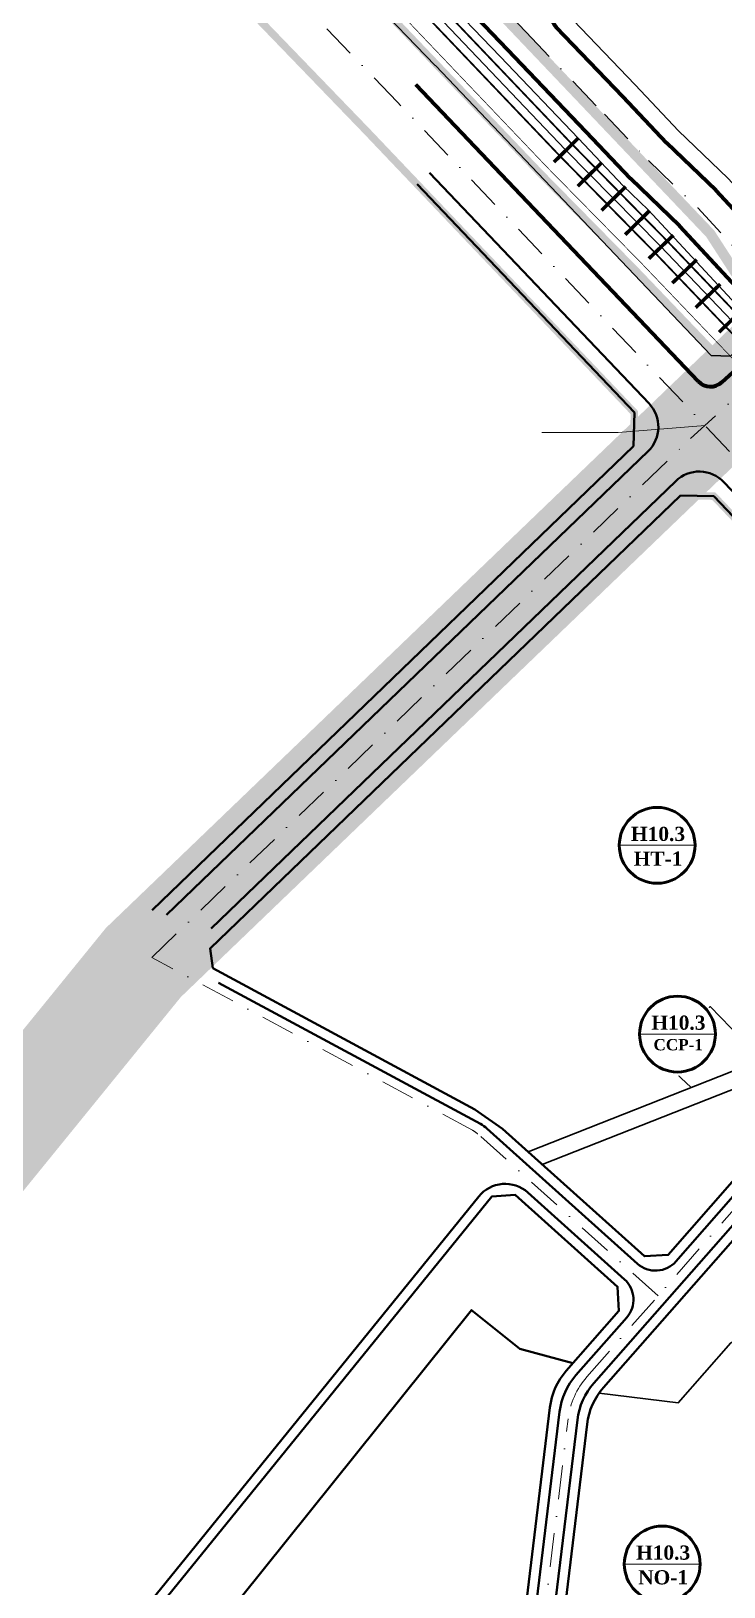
# Model space of a CAD drawing. Header units: millimetres. Extents: x 583747 to 595948, y 2304962 to 2309584.
# Drawn here: x 591317.2 to 591521.6, y 2307002.7 to 2307461.5 of the extents above; entities that cross this region are included whole.
import ezdxf

# ---------------------------------------------------------------- set-up
doc = ezdxf.new("R2010")
doc.units = ezdxf.units.MM
doc.set_wipeout_variables(frame=1)
for name, pattern in [('CONTINOUS', [0]), ('DASHDOT', [1, 0.5, -0.25, 0, -0.25]), ('DASHED', [4.5, 3, -1.5]), ('PHANTOM2', [1.25, 0.625, -0.125, 0.125, -0.125, 0.125, -0.125]), ('RANHGIOI', [10, 6, -1.7, 0.6, -1.7]), ('RGXA', [10.3, 6, -2, 0.3, -2])]:
    doc.linetypes.add(name, pattern=pattern)
for name, color, linetype, lineweight in [('00_bo_sdd', 7, 'Continuous', 30), ('00_hanh lang DS', 255, 'Continuous', 30), ('00_o pho', 2, 'RANHGIOI', 13), ('00_tim_duong', 1, 'DASHDOT', 13), ('DUONG', 5, 'Continuous', 80), ('Duong khu vuc', 7, 'CONTINOUS', 13), ('Duong sat do thi', 212, 'Continuous', 40), ('HE', 7, 'Continuous', 40), ('Rgphuong', 5, 'RGXA', 13), ('TOADO', 7, 'Continuous', 13), ('TREE1', 93, 'Continuous', 13), ('vong tron', 7, 'Continuous', 13)]:
    doc.layers.add(name, color=color, linetype=linetype, lineweight=lineweight)
doc.styles.add('STYLE3', font='Vharialb.ttf', dxfattribs={"height": 10})
doc.styles.add('TXT', font='vntime.TTF', dxfattribs={"height": 1})
doc.dimstyles.new('11', dxfattribs={"dimtxt": 7.5, "dimasz": 7.5, "dimexe": 5, "dimexo": 10, "dimgap": 3, "dimtad": 1, "dimzin": 9, "dimdsep": 46, "dimtxsty": 'STYLE3', "dimcen": 0.05, "dimclrd": 7, "dimclre": 7, "dimclrt": 7, "dimaunit": 1, "dimadec": 4, "dimazin": 0, "dimtfac": 1, "dimtofl": 0, "dimtmove": 1, "dimatfit": 3, "dimfxl": 1, "dimtolj": 1, "dimtzin": 9, "dimarcsym": 0})

# ---------------------------------------------------------------- blocks, each defined once
blk = doc.blocks.new('dfsdf')
at = {"layer": '00_bo_sdd'}
blk.add_line((12016.54, 12771.22), (12088.94, 12696.32), dxfattribs=at)
for points in [[(11720.75, 12973.32), (11747.83, 12973.16), (11781.61, 12956.67), (11792.73, 12951.1), (11815.17, 12939.36), (11830.59, 12930.77), (11865.62, 12910.01), (11883.56, 12898.42), (11900.7, 12887.14), (11916.61, 12875.96), (11943.58, 12855.72), (11960.42, 12842.35), (11976.27, 12829.02), (11985.04, 12821.74), (12004.88, 12803.99), (12023.87, 12786.2), (12043.76, 12766.34), (12070.73, 12738.36), (12089.93, 12717.96), (12108.04, 12698.97), (12131.22, 12674.74), (12144.4, 12660.87), (12151.78, 12653.76)], [(12148.13, 12731.54), (12129.85, 12715.23), (12129.63, 12709.68), (12147.87, 12690.61), (12160.72, 12677.08), (12175.27, 12663.08), (12196.02, 12640.77), (12200.53, 12636.21), (12207.66, 12636.12), (12228.77, 12656.37)], [(12151.78, 12653.76), (12179.02, 12624.47), (12181.99, 12621.46), (12181.85, 12615.93), (12176.02, 12610.62), (12170.3, 12610.83), (12088.98, 12696.28)]]:
    blk.add_lwpolyline(points, dxfattribs=at)
at = {"layer": '00_tim_duong', "ltscale": 20}
blk.add_lwpolyline([(12097.55, 12725.18), (12115.64, 12706.22), (12138.82, 12681.99), (12151.85, 12668.27), (12166.36, 12654.31), (12186.99, 12632.12), (12201.65, 12617.31), (12230, 12587.49, -0.000165), (12230.01, 12587.48), (12248.12, 12568.4), (12281.27, 12533.38), (12294.67, 12519.3)], format="xyb", dxfattribs=at)
at = {"layer": 'DUONG'}
blk.add_line((12083.19, 12690.76), (12166.53, 12603.19), dxfattribs=at)
at = {"layer": 'DUONG', "flags": 128}
for points in [[(11722.95, 12979.79), (11734.65, 12981.17, -0.143674), (11740.2, 12980.22), (11782.94, 12959.36), (11794.09, 12953.77), (11816.59, 12942), (11832.08, 12933.37), (11867.2, 12912.56), (11885.2, 12900.93), (11902.39, 12889.62), (11918.37, 12878.38), (11945.42, 12858.09), (11962.32, 12844.68), (11978.19, 12831.32), (11987, 12824.01), (12006.9, 12806.2), (12025.95, 12788.36), (12045.9, 12768.44), (12072.9, 12740.43), (12092.11, 12720.03), (12110.21, 12701.04), (12133.39, 12676.81), (12146.53, 12662.98), (12161.01, 12649.05)], [(12146.33, 12733.95), (12124.92, 12714.85, 0.424429), (12124.63, 12707.66), (12144.25, 12687.16), (12157.17, 12673.56), (12171.71, 12659.57), (12192.41, 12637.31), (12199.08, 12630.57, 0.410119), (12206.1, 12630.49), (12230.82, 12654.28)], [(12161.01, 12649.05), (12181.58, 12626.92), (12186.58, 12621.87, -0.426512), (12186.39, 12614.66), (12173.52, 12602.94)]]:
    blk.add_lwpolyline(points, format="xyb", dxfattribs=at)
at = {"layer": 'DUONG'}
blk.add_arc((12170.15, 12606.63), 5, 223.5813, 312.314, dxfattribs=at)
blk = doc.blocks.new('ray')
at = {"layer": 'Duong sat do thi', "color": 7, "const_width": 1}
blk.add_lwpolyline([(0, 5), (0, -5)], dxfattribs=at)
blk = doc.blocks.new('www')
at = {"layer": '00_bo_sdd'}
for points in [[(18151.346, 14252.64), (18246.929, 14290.226), (18271.314, 14311.263), (18284.841, 14363.295)], [(18199.484, 14271.569), (18190.339, 14280.095), (18205.048, 14295.47), (18220.292, 14279.751)], [(18155.507, 14248.903), (18262.656, 14291.037), (18268.143, 14287.937), (18270.064, 14276.579)], [(18172.286, 14181.441), (18195.645, 14178.619), (18211.188, 14196.298), (18257.007, 14215.295), (18264.348, 14197.588), (18262.222, 14196.747), (18267.06, 14179.265), (18254.168, 14173.967)]]:
    blk.add_lwpolyline(points, dxfattribs=at)
at = {"layer": '00_hanh lang DS', "color": 7, "linetype": 'CONTINOUS', "lineweight": -3, "const_width": 0.2, "elevation": 0.837}
blk.add_lwpolyline([(18600.473, 14106.816), (18506.612, 14194.334), (18494.137, 14207.176), (18444.003, 14253.801), (18420.378, 14274.87), (18385.612, 14307.28), (18362.548, 14329.111), (18332.25, 14359.873), (18298.531, 14394.797), (18268.272, 14427.081), (18225.397, 14472.244), (18184.927, 14514.551), (18156.985, 14542.964), (18119.062, 14582.718), (18069.074, 14635.272)], dxfattribs=at)
at = {"layer": '00_o pho', "color": 2, "linetype": 'PHANTOM2', "ltscale": 10, "const_width": 2.2}
for points in [[(18144.112, 14587.486), (18205.088, 14523.41), (18222.526, 14496.468), (18223.081, 14495.502), (18250.869, 14464.66), (18274.014, 14438.585), (18293.107, 14410.16), (18301.726, 14398.86), (18394.884, 14306.889), (18444.04, 14258.975), (18474.497, 14227.103), (18515.308, 14184.878), (18549.734, 14152.098), (18580.705, 14177.318)], [(18067.173, 14633.319), (18117.14, 14580.788), (18155.077, 14541.017), (18183.021, 14512.603), (18206.941, 14487.598), (18221.764, 14465.845)], [(18222.526, 14496.468), (18205.088, 14523.41), (18144.112, 14587.486)], [(17919.519, 14058.746), (18008.132, 14026.129), (18077.345, 13997.669), (18151.929, 13983.735), (18278.008, 13993.206), (18330.93, 14016.691), (18344.981, 14020.982), (18357.556, 14026.425), (18358.111, 14026.665), (18404.237, 14046.629), (18447.486, 14070.381), (18495.144, 14104.021), (18505.628, 14111.422), (18507.594, 14112.81), (18515.241, 14120.391), (18472.448, 14165.303), (18463.398, 14175.662), (18353.259, 14291.4), (18337.677, 14307.774), (18206.158, 14445.979), (18196.289, 14446.195), (18057.525, 14312.625), (18042.33, 14296.767), (17988.798, 14231.643)]]:
    blk.add_lwpolyline(points, dxfattribs=at)
blk.add_lwpolyline([(17787.157, 14589.625), (17795.406, 14541.849), (17775.102, 14274.762), (17777.203, 14227.533), (17791.69, 14176.363), (17822.797, 14125.745), (17854.198, 14097.034), (17878.472, 14126.563), (17884.301, 14133.655), (17878.475, 14140.591), (17892.454, 14156.171), (17951.078, 14227.489), (17973.348, 14244.344), (18025.8, 14308.153), (18040.426, 14323.927), (18182.502, 14460.684), (18182.719, 14470.609), (18118.64, 14537.945), (18103.816, 14553.519), (18038.442, 14621.199, 0.0277803)], format="xyb", dxfattribs=at)
at = {"layer": '00_tim_duong', "ltscale": 20}
blk.add_lwpolyline([(18524.475, 14129.613), (18210.832, 14459.2), (18112.838, 14562.171), (18040.568, 14636.94), (18026.138, 14650.685), (18000.365, 14673.868), (17978.748, 14691.932), (17949.427, 14714.768), (17933.033, 14727.145), (17918.157, 14737.728), (17897.704, 14751.262), (17880.705, 14761.914), (17866.876, 14769.939), (17835.121, 14788.438), (17808.639, 14802.116), (17770.156, 14821.136), (17670.231, 14868.84)], dxfattribs=at)
for points in [[(18189.702, 14210.131), (18136.523, 14257.887, 0.0594978), (18134.971, 14258.978), (18040.325, 14309.95), (18199.302, 14462.975), (18235.503, 14495.931)], [(18150.666, 14070.334), (18163.171, 14173.852, -0.1513875), (18168.732, 14186.281), (18227.385, 14252.992, -0.1327325), (18237.385, 14259.625), (18318.745, 14286.744)]]:
    blk.add_lwpolyline(points, format="xyb", dxfattribs=at)
at = {"layer": 'DUONG', "lineweight": 40}
for p, q in [((18118.251, 14567.362), (18201.593, 14479.787)), ((18118.251, 14567.362), (18201.593, 14479.787)), ((18187.05, 14473.31), (18122.274, 14541.376)), ((18187.05, 14473.31), (18122.274, 14541.376)), ((18186.741, 14459.212), (18044.704, 14322.493)), ((18186.741, 14459.212), (18044.704, 14322.493)), ((18194.931, 14450.44), (18057.832, 14318.473)), ((18194.931, 14450.44), (18057.832, 14318.473)), ((18341.765, 14310.731), (18209.11, 14450.129)), ((18341.765, 14310.731), (18209.11, 14450.129)), ((18228.959, 14250.618), (18170.746, 14184.407)), ((18154.474, 14078.931), (18165.911, 14173.599))]:
    blk.add_line(p, q, dxfattribs=at)
for points in [[(18060.025, 14302.464), (18137.288, 14260.854, -0.0594978), (18139.228, 14259.49), (18183.621, 14219.624, 0.4172958), (18194.975, 14220.294), (18225.275, 14254.757, -0.1327325), (18236.579, 14262.255), (18317.876, 14289.353)], [(18022.187, 14098.144), (18136.806, 14239.484, -0.429036), (18151.255, 14240.626), (18179.784, 14215.005, -0.4111381), (18180.447, 14203.771), (18165.49, 14186.758, 0.1513875), (18160.655, 14175.951), (18148.957, 14079.118, -0.4052483), (18143.546, 14074.738), (18027.686, 14085.137)]]:
    blk.add_lwpolyline(points, format="xyb", dxfattribs=at)
for centre, radius, start, end in [((18205.215, 14483.234), 5, 223.58129, 312.31396), ((18205.215, 14483.234), 5, 223.58129, 312.31396), ((18179.806, 14466.417), 10, 313.90721, 43.58129), ((18179.806, 14466.417), 10, 313.90721, 43.58129), ((18201.866, 14443.235), 10, 43.58011, 133.90721), ((18201.866, 14443.235), 10, 43.58011, 133.90721), ((18185.766, 14171.201), 20, 138.67787, 173.11187)]:
    blk.add_arc(centre, radius, start, end, dxfattribs=at)
at = {"layer": 'Duong khu vuc', "const_width": 30.008}
blk.add_lwpolyline([(16819.506, 12112.258), (17083.575, 12579.692), (17133.371, 12661.116), (17187.694, 12731.984), (17530.525, 13213.779), (17649.726, 13374.583), (17717.959, 13528.294), (17747.013, 13688.772), (17769.706, 13825.862), (17803.8, 14012.125), (17921.364, 14165.213), (18037.829, 14308.448), (18233.642, 14496.443)], dxfattribs=at)
at = {"layer": 'Duong sat do thi', "linetype": 'CONTINOUS', "lineweight": -3, "const_width": 0.5, "elevation": 0.837}
for points in [[(18126.271, 14589.683), (18164.136, 14549.989), (18192.073, 14521.582), (18232.605, 14479.211), (18275.514, 14434.011), (18305.744, 14401.757), (18339.377, 14366.923), (18369.517, 14336.321), (18392.427, 14314.637), (18427.084, 14282.328), (18450.705, 14261.263), (18501.101, 14214.394), (18513.581, 14201.547), (18590.864, 14129.487, 0.0166116)], [(18126.303, 14589.615), (18164.168, 14549.921), (18192.105, 14521.514), (18232.637, 14479.143), (18275.546, 14433.943), (18305.777, 14401.689), (18339.409, 14366.855), (18369.549, 14336.253), (18392.459, 14314.569), (18427.116, 14282.26), (18450.737, 14261.195), (18501.133, 14214.326), (18513.613, 14201.479), (18590.896, 14129.419, 0.0166116)]]:
    blk.add_lwpolyline(points, format="xyb", dxfattribs=at)
for points in [[(18589.885, 14123.564), (18510.081, 14197.974), (18497.603, 14210.819), (18447.338, 14257.566), (18423.715, 14278.633), (18389.003, 14310.992), (18366.016, 14332.75), (18335.797, 14363.432), (18302.122, 14398.311), (18271.877, 14430.58), (18228.985, 14475.761), (18188.484, 14518.1), (18160.544, 14546.511), (18122.651, 14586.235)], [(18589.917, 14123.496), (18510.113, 14197.906), (18497.635, 14210.751), (18447.37, 14257.498), (18423.747, 14278.565), (18389.035, 14310.924), (18366.049, 14332.682), (18335.829, 14363.364), (18302.154, 14398.243), (18271.909, 14430.512), (18229.017, 14475.693), (18188.516, 14518.032), (18160.576, 14546.443), (18122.683, 14586.167)]]:
    blk.add_lwpolyline(points, dxfattribs=at)
at = {"layer": 'Duong sat do thi', "linetype": 'CONTINOUS', "lineweight": -3, "elevation": 0.837}
blk.add_lwpolyline([(18124.461, 14587.959), (18162.34, 14548.25), (18190.278, 14519.841), (18230.795, 14477.486), (18273.696, 14432.295), (18303.933, 14400.034), (18337.587, 14365.178), (18367.767, 14334.536), (18390.715, 14312.814), (18425.4, 14280.481), (18449.021, 14259.415), (18499.352, 14212.606), (18511.831, 14199.761), (18589.159, 14127.658, 0.0166116)], format="xyb", dxfattribs=at)
at = {"layer": 'HE'}
for p, q in [((18118.64, 14537.945), (18182.719, 14470.609)), ((18118.64, 14537.945), (18182.719, 14470.609)), ((18182.719, 14470.609), (18182.502, 14460.684)), ((18182.719, 14470.609), (18182.502, 14460.684)), ((18182.502, 14460.684), (18040.426, 14323.927)), ((18182.502, 14460.684), (18040.426, 14323.927)), ((18196.289, 14446.195), (18057.525, 14312.625)), ((18206.158, 14445.979), (18196.289, 14446.195)), ((18337.677, 14307.774), (18206.158, 14445.979)), ((18231.479, 14248.941), (18173.613, 14183.124)), ((18157.805, 14081.488), (18168.777, 14172.317))]:
    blk.add_line(p, q, dxfattribs=at)
blk.add_lwpolyline([(18196.289, 14446.195), (18057.525, 14312.625), (18058.324, 14306.787), (18135.675, 14265.13), (18143.798, 14259.418), (18185.665, 14221.821), (18192.687, 14222.235), (18224.895, 14258.868), (18232.94, 14264.204), (18316.927, 14292.199, 0.0266013), (18336.135, 14299.781, 0.5150011), (18337.677, 14307.774), (18206.158, 14445.979)], format="xyb", close=True, dxfattribs=at)
blk.add_lwpolyline([(18023.335, 14094.796), (18140.624, 14239.429), (18147.493, 14239.971), (18177.741, 14212.808), (18178.16, 14205.712), (18162.623, 14188.041, 0.1513875), (18157.788, 14177.234), (18146.346, 14082.517), (18140.766, 14078), (18026.084, 14088.293)], format="xyb", dxfattribs=at)
blk.add_lwpolyline([(18164.595, 14190.283), (18148.91, 14194.536), (18134.668, 14205.963), (18039.24, 14087.029)], dxfattribs=at)
blk.add_arc((18188.633, 14169.918), 20, 138.67787, 173.11187, dxfattribs=at)
at = {"layer": 'Rgphuong', "color": 6, "linetype": 'DASHED', "ltscale": 2, "const_width": 3, "flags": 128}
blk.add_lwpolyline([(18549.734, 14152.098), (18515.308, 14184.878), (18474.497, 14227.103), (18444.04, 14258.975), (18394.884, 14306.889), (18301.726, 14398.86), (18293.107, 14410.16), (18274.014, 14438.585), (18250.869, 14464.66), (18250.869, 14464.66), (18223.081, 14495.502), (18222.526, 14496.468), (18205.088, 14523.41), (18144.112, 14587.486), (18081.847, 14651.905), (18066.016, 14668.497), (18035.769, 14695.637), (18035.769, 14695.637), (18035.769, 14695.637), (17987.786, 14736.415), (17987.786, 14736.415), (17987.786, 14736.415), (17958.145, 14758.73), (17935.996, 14772.627), (17916.727, 14784.226), (17896.061, 14795.414), (17885.137, 14800.822), (17853.964, 14818.697), (17820.856, 14840.502), (17781.73, 14863.22), (17750.678, 14878.896), (17753.543, 14877.487), (17671.988, 14917.588), (17598.355, 14956.376), (17568.445, 14924.363), (17514.95, 14881.47), (17493.145, 14871.294), (17505.606, 14821.321), (17514.581, 14752.127)], dxfattribs=at)
at = {"layer": 'HE', "lineweight": 40}
blk.add_blockref('dfsdf', (6035.032, 1876.669), dxfattribs=at)
at = {"layer": 'HE'}
for p, rotation in [((18162.541, 14548.046, 0.837), 134.5217202025905), ((18162.573, 14547.978, 0.837), 134.5217202025905), ((18169.552, 14540.916, 0.837), 134.5217202025905), ((18169.584, 14540.848, 0.837), 134.5217202025905), ((18176.563, 14533.787, 0.837), 134.5217202025905), ((18176.595, 14533.719, 0.837), 134.5217202025905), ((18183.574, 14526.658, 0.837), 134.5217202025905), ((18183.606, 14526.59, 0.837), 134.5217202025905), ((18190.581, 14519.525, 0.837), 133.7290825580648), ((18190.613, 14519.457, 0.837), 133.7290825580648), ((18197.493, 14512.299, 0.837), 133.7290825580648), ((18197.525, 14512.231, 0.837), 133.7290825580648), ((18204.405, 14505.074, 0.837), 133.7290825580648), ((18204.437, 14505.006, 0.837), 133.7290825580648), ((18211.317, 14497.848, 0.837), 133.7290825580648), ((18211.349, 14497.78, 0.837), 133.7290825580648)]:
    blk.add_blockref('ray', p, dxfattribs=dict(at, rotation=rotation))
at = {"layer": 'TOADO', "color": 1}
blk.add_leader([(18203.555, 14466.847), (18177.956, 14464.768), (18155.456, 14464.768)], dimstyle='11', override={"dimasz": 6, "dimgap": 3, "dimtad": 0}, dxfattribs=at)
at = {"linetype": 'Continuous', "lineweight": 9}
for points in [[(18191.156, 14355.219), (18194.077, 14354.432), (18197.666, 14352.188), (18200.537, 14348.366), (18201.531, 14345.376), (18201.76, 14343.014), (18201.337, 14339.815), (18199.87, 14336.456), (18197.845, 14334.004), (18194.958, 14331.995), (18192.43, 14331.057), (18189.433, 14330.688), (18189.433, 14330.688), (18186.267, 14331.101), (18184.408, 14331.759), (18182.457, 14332.852), (18180.659, 14334.357), (18179.154, 14336.212), (18178.224, 14337.886), (18178.224, 14337.886), (18177.288, 14340.907), (18177.107, 14343.014), (18177.361, 14345.505), (18178, 14347.62), (18180.098, 14351.063), (18181.485, 14352.435), (18184.869, 14354.464), (18187.208, 14355.138), (18189.433, 14355.34)], [(18197.164, 14299.551), (18200.085, 14298.764), (18203.674, 14296.52), (18206.545, 14292.698), (18207.539, 14289.708), (18207.767, 14287.346), (18207.345, 14284.147), (18205.878, 14280.788), (18203.853, 14278.336), (18200.966, 14276.328), (18198.437, 14275.39), (18195.441, 14275.02), (18195.441, 14275.02), (18192.274, 14275.434), (18190.416, 14276.091), (18188.464, 14277.184), (18186.666, 14278.689), (18185.161, 14280.544), (18184.232, 14282.218), (18184.232, 14282.218), (18183.296, 14285.239), (18183.115, 14287.346), (18183.369, 14289.837), (18184.008, 14291.953), (18186.105, 14295.395), (18187.493, 14296.767), (18190.877, 14298.796), (18193.215, 14299.47), (18195.441, 14299.672)], [(18192.655, 14143.266), (18195.575, 14142.479), (18199.164, 14140.235), (18202.035, 14136.413), (18203.029, 14133.423), (18203.258, 14131.061), (18202.835, 14127.862), (18201.368, 14124.503), (18199.343, 14122.051), (18196.457, 14120.042), (18193.928, 14119.104), (18190.932, 14118.735), (18190.932, 14118.735), (18187.765, 14119.148), (18185.906, 14119.805), (18183.955, 14120.899), (18182.157, 14122.404), (18180.652, 14124.259), (18179.723, 14125.933), (18179.723, 14125.933), (18178.787, 14128.954), (18178.605, 14131.061), (18178.86, 14133.552), (18179.498, 14135.667), (18181.596, 14139.11), (18182.983, 14140.482), (18186.368, 14142.511), (18188.706, 14143.184), (18190.932, 14143.387)]]:
    blk.add_wipeout(points, dxfattribs=at).dxf.layer = 'vong tron'
at = {"layer": 'vong tron'}
for p, q in [((18178.249, 14343.008), (18200.545, 14343.008)), ((18184.257, 14287.34), (18206.552, 14287.34)), ((18179.747, 14131.054), (18202.043, 14131.054))]:
    blk.add_line(p, q, dxfattribs=at)
at = {"layer": 'vong tron', "lineweight": 50}
for centre in [(18189.433, 14343.011), (18195.441, 14287.343), (18190.932, 14131.058)]:
    blk.add_circle(centre, 11.184, dxfattribs=at)
at = {"layer": 'vong tron', "attachment_point": 5, "style": 'TXT'}
for s, insert, char_height in [('{\\f.VnTimeH|b1|i0|c0|p34;H10.3}', (18189.699, 14346.34), 4.18038), ('{\\f.VnTimeH|b1|i0|c0|p34;ht-1}', (18189.699, 14339.072), 4.18038), ('{\\f.VnTimeH|b1|i0|c0|p34;H10.3}', (18195.707, 14290.673), 4.18038), ('{\\f.VnTimeH|b1|i0|c0|p34;CCP-1}', (18195.646, 14284.191), 3.3443), ('{\\f.VnTimeH|b1|i0|c0|p34;H10.3}', (18191.197, 14134.387), 4.18038), ('{\\f.VnTimeH|b1|i0|c0|p34;NO-1}', (18191.197, 14127.119), 4.18038)]:
    blk.add_mtext(s, dxfattribs=dict(at, insert=insert, char_height=char_height))

msp = doc.modelspace()

# ---------------------------------------------------------------- block references
at = {"layer": 'TREE1'}
msp.add_blockref('www', (573312.5, 2292878.35), dxfattribs=at)

doc.saveas('drawing.dxf')
